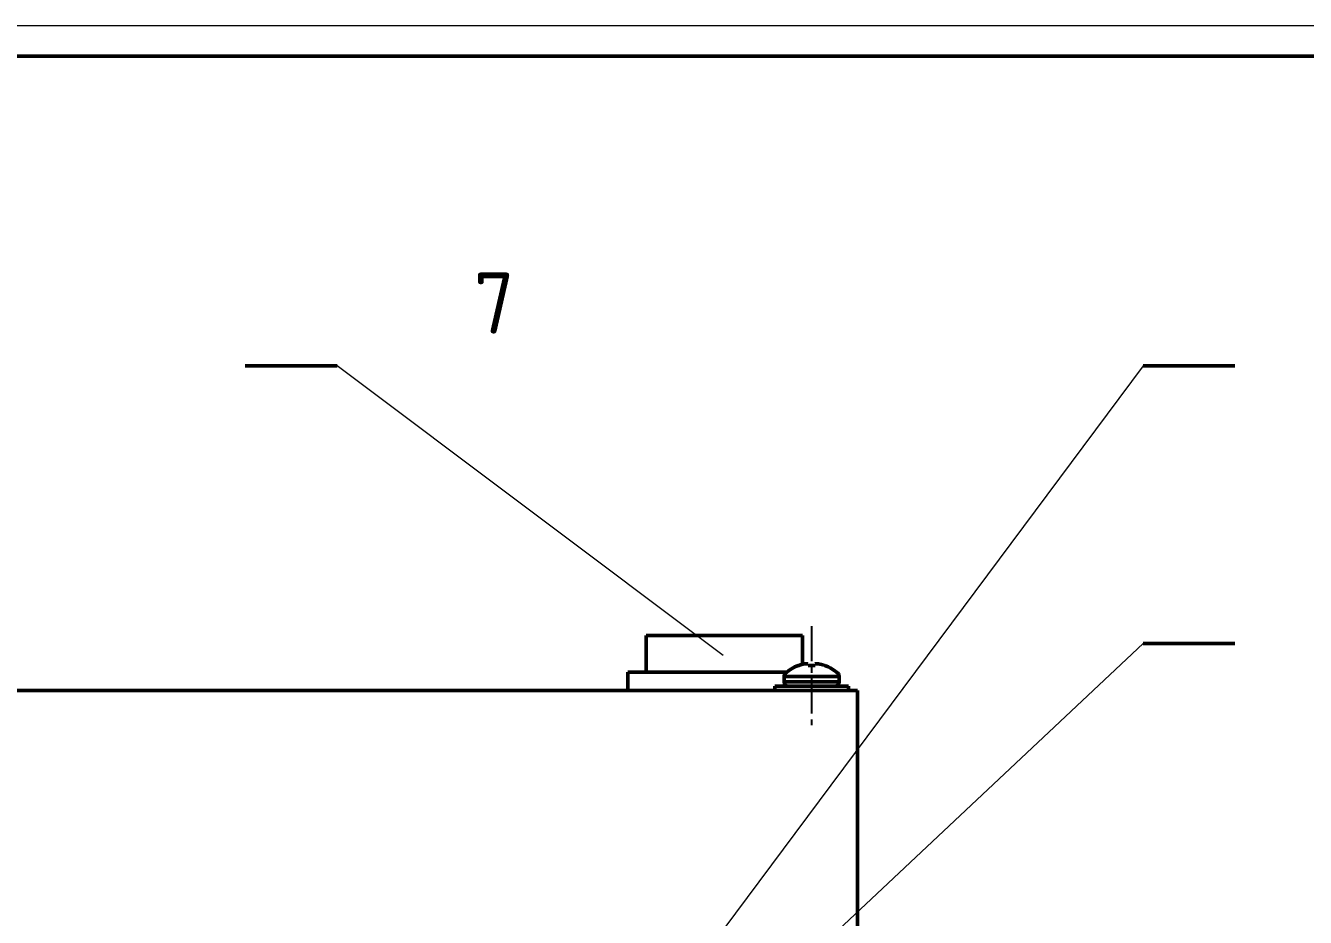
# Model space of a CAD drawing. Header units: inches. Extents: x -1846 to 3013, y 0 to 1997.
# Drawn here: x 381.6 to 590.6, y 695.3 to 841 of the extents above; entities that cross this region are included whole.
import ezdxf

# ---------------------------------------------------------------- set-up
doc = ezdxf.new("R2010")
doc.units = ezdxf.units.IN
doc.linetypes.add('CENTER2', pattern=[28.575, 19.05, -3.175, 3.175, -3.175])
doc.layers.get('0').update_dxf_attribs({"color": 2, "lineweight": 0})
doc.layers.add('Basic', color=7, linetype='Continuous', lineweight=50)
doc.layers.add('Center', color=1, linetype='CENTER2', lineweight=25)
doc.styles.add('Annotative', font='')
doc.styles.get('Annotative').set_extended_font_data('TCVN 7284', italic=True)

msp = doc.modelspace()

# ---------------------------------------------------------------- linework, layer by layer
for p, q in [((0, 841), (1189, 841)), ((495.56, 738.1), (432.46, 785.41)), ((564.11, 785.41), (458.79, 644.06)), ((449.37, 632.31), (564.11, 740.05))]:
    msp.add_line(p, q)
at = {"layer": 'Basic'}
for p, q in [((25, 836), (1184, 836)), ((432.46, 785.41), (417.46, 785.41)), ((579.11, 785.41), (564.11, 785.41)), ((482.98, 741.37), (482.98, 735.37)), ((482.98, 741.37), (508.48, 741.37)), ((508.48, 741.37), (508.48, 736.66)), ((579.11, 740.05), (564.11, 740.05)), ((507.83, 736.49), (507.9, 736.49)), ((509.39, 736.74), (509.41, 736.49)), ((509.41, 736.49), (510.54, 736.49)), ((510.54, 736.49), (510.56, 736.74)), ((512.05, 736.49), (512.13, 736.49)), ((479.98, 735.37), (479.98, 732.37)), ((479.98, 735.37), (505.88, 735.37)), ((505.48, 734.71), (505.48, 733.8)), ((505.48, 734.71), (514.48, 734.71)), ((505.48, 733.8), (514.48, 733.8)), ((514.48, 733.8), (514.48, 734.71)), ((227.98, 732.37), (517.48, 732.37)), ((503.98, 733.12), (503.98, 732.37)), ((503.98, 733.12), (515.98, 733.12)), ((515.98, 732.37), (515.98, 733.12)), ((517.48, 732.37), (517.48, 724.87)), ((517.48, 664.87), (517.48, 724.87))]:
    msp.add_line(p, q, dxfattribs=at)
for centre, radius, start, end in [((509.98, 730.53), 6.34, 109.825, 132.4927), ((509.98, 730.49), 6.36, 100.1662, 109.027), ((509.6, 731.42), 5.37, 93.964, 97.9842), ((509.05, 735.73), 1.07, 71.7311, 80.5485), ((510.9, 735.73), 1.07, 99.4515, 108.2689), ((510.35, 731.42), 5.37, 82.0158, 86.036), ((509.98, 730.49), 6.36, 70.973, 79.8338), ((509.98, 730.53), 6.34, 47.5073, 70.175), ((506.15, 734.71), 0.675, 132.4927, 180), ((506.15, 733.8), 0.675, 180, 270), ((513.8, 733.8), 0.675, 270, 0), ((513.8, 734.71), 0.675, 0, 47.5073)]:
    msp.add_arc(centre, radius, start, end, dxfattribs=at)
at = {"layer": 'Center', "ltscale": 0.3}
msp.add_line((509.98, 742.92), (509.98, 725.82), dxfattribs=at)

# ---------------------------------------------------------------- texts
at = {"layer": 'Basic', "insert": (416.88, 800.69), "char_height": 10, "width": 82.5, "attachment_point": 1, "style": 'Annotative'}
msp.add_mtext('\\pxqc;{\\fTCVN 7284|b0|i0|c0|p34;7\\P}', dxfattribs=at)

doc.saveas('drawing.dxf')
